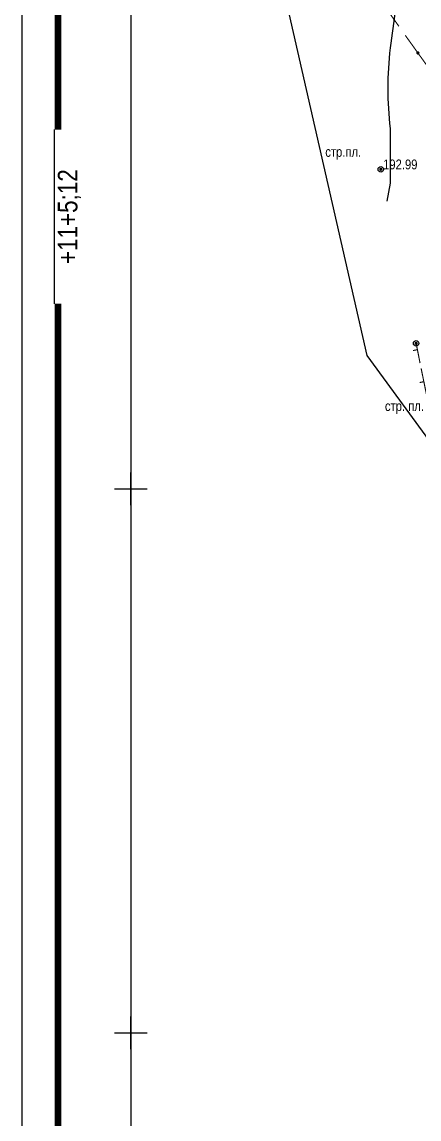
# Model space of a CAD drawing. Header units: millimetres. Extents: x 5990 to 6530, y 11230 to 11520.
# Drawn here: x 5990 to 6026.4, y 11292.1 to 11392.9 of the extents above; entities that cross this region are included whole.
import ezdxf
from ezdxf.enums import TextEntityAlignment as Align

# ---------------------------------------------------------------- set-up
doc = ezdxf.new("R2010")
doc.units = ezdxf.units.MM
doc.header["$PDMODE"] = 32
doc.header["$PDSIZE"] = 0.5
for name, color, linetype in [('01 ПЛАНШЕТ', 7, 'Continuous'), ('02 ПЛАНОВО-ВЫСОТНОЕ ОБОСНОВАНИЕ', 7, 'Continuous'), ('04 ПРОМЫШЛЕННЫЕ И СОЦ.-КУЛЬТ. ОБЪЕКТЫ', 7, 'Continuous'), ('09 СВЯЗЬ', 7, 'Continuous'), ('15 РЕЛЬЕФ', 7, 'Continuous'), ('17 ОГРАЖДЕНИЯ', 7, 'Continuous')]:
    doc.layers.add(name, color=color, linetype=linetype)
doc.layers.add('18 ГРАНИЦА ТОПОСЪЕМКИ', color=7, linetype='Continuous', plot=False)
doc.styles.add('Д-431', font='ARIALNI_1.TTF', dxfattribs={"height": 0.9})
doc.styles.add('Р-131', font='ARIALN.TTF')

# ---------------------------------------------------------------- blocks, each defined once
blk = doc.blocks.new('_krest')
at = {"color": 3, "linetype": 'ByBlock', "lineweight": -2}
for p, q in [((0, -3), (0, 3)), ((-3, 0), (3, 0))]:
    blk.add_line(p, q, dxfattribs=at)
blk = doc.blocks.new('51999999')
at = {"style": 'Д-431'}
blk.add_text('стр.пл.', height=1.8, dxfattribs=at).set_placement((0, 0), align=Align.MIDDLE)
blk = doc.blocks.new('*U63')
at = {"layer": '09 СВЯЗЬ', "linetype": 'Continuous', "ltscale": 0.5}
for points in [[(6020.62, 11398.06, 1), (6020.45, 11398.31, 1)], [(6023.53, 11393.99, 1), (6023.35, 11394.24, 1)], [(6026.43, 11389.92, 1), (6026.26, 11390.17, 1)], [(6029.34, 11385.86, 1), (6029.16, 11386.1, 1)], [(6030.7, 11381.14, 1), (6030.64, 11381.43, 1)], [(6031.58, 11376.21, 1), (6031.53, 11376.51, 1)], [(6032.47, 11371.29, 1), (6032.42, 11371.59, 1)]]:
    blk.add_hatch(color=5, dxfattribs=at).paths.add_polyline_path(points, flags=0)
at = {"layer": '09 СВЯЗЬ', "color": 5, "ltscale": 0.5}
blk.add_lwpolyline([(6021.69, 11396.56, 0.1, 0.1, 0), (6020.53, 11398.18, 0.1, 0.1, 0), (6019.26, 11399.96, 0, 0, 0)], format="xyseb", dxfattribs=at)
at = {"layer": '09 СВЯЗЬ', "color": 5, "linetype": 'Continuous', "ltscale": 0.5}
for points in [[(6024.6, 11392.49, 0.1, 0.1, 0), (6023.44, 11394.12, 0.1, 0.1, 0), (6022.28, 11395.74, 0, 0, 0)], [(6027.51, 11388.42, 0.1, 0.1, 0), (6026.34, 11390.05, 0.1, 0.1, 0), (6025.18, 11391.67, 0, 0, 0)], [(6030.14, 11384.24, 0.1, 0.1, 0), (6030.02, 11384.9, 0.1, 0.1, 0), (6029.25, 11385.98, 0.1, 0.1, 0), (6028.09, 11387.61, 0, 0, 0)], [(6031.03, 11379.31, 0.1, 0.1, 0), (6030.67, 11381.28, 0.1, 0.1, 0), (6030.32, 11383.25, 0, 0, 0)], [(6031.91, 11374.39, 0.1, 0.1, 0), (6031.56, 11376.36, 0.1, 0.1, 0), (6031.2, 11378.33, 0, 0, 0)]]:
    blk.add_lwpolyline(points, format="xyseb", dxfattribs=at)
at = {"layer": '09 СВЯЗЬ', "color": 5, "linetype": 'Continuous', "ltscale": 0.5, "flags": 128}
blk.add_lwpolyline([(6032.8, 11369.47, 0.1, 0.1, 0), (6032.44, 11371.44, 0.1, 0.1, 0), (6032.09, 11373.41, 0, 0, 0)], format="xyseb", dxfattribs=at)
blk = doc.blocks.new('*U79')
at = {"layer": '17 ОГРАЖДЕНИЯ', "linetype": 'Continuous', "ltscale": 0.5, "const_width": 0.1}
for points in [[(6026.3, 11362.78), (6025.9, 11362.7)], [(6026.89, 11359.84), (6026.5, 11359.76)], [(6027.49, 11356.9), (6027.1, 11356.82)], [(6028.09, 11353.96), (6027.7, 11353.88)]]:
    blk.add_lwpolyline(points, dxfattribs=at)
at = {"layer": '17 ОГРАЖДЕНИЯ', "ltscale": 0.5}
blk.add_lwpolyline([(6026.54, 11361.55, 0.1, 0.1, 0), (6026.3, 11362.78, 0.1, 0.1, 0), (6026.18, 11363.36, 0, 0, 0)], format="xyseb", dxfattribs=at)
at = {"layer": '17 ОГРАЖДЕНИЯ', "linetype": 'Continuous', "ltscale": 0.5}
for points in [[(6027.14, 11358.62, 0.1, 0.1, 0), (6026.89, 11359.84, 0.1, 0.1, 0), (6026.64, 11361.07, 0, 0, 0)], [(6027.74, 11355.68, 0.1, 0.1, 0), (6027.49, 11356.9, 0.1, 0.1, 0), (6027.24, 11358.13, 0, 0, 0)]]:
    blk.add_lwpolyline(points, format="xyseb", dxfattribs=at)
at = {"layer": '17 ОГРАЖДЕНИЯ', "linetype": 'Continuous', "ltscale": 0.5, "flags": 128}
blk.add_lwpolyline([(6028.24, 11353.23, 0.1, 0.1, 0), (6028.09, 11353.96, 0.1, 0.1, 0), (6027.84, 11355.19, 0, 0, 0)], format="xyseb", dxfattribs=at)

msp = doc.modelspace()

# ---------------------------------------------------------------- hatches: boundary and pattern name
at = {"layer": '15 РЕЛЬЕФ'}
h = msp.add_hatch(color=256, dxfattribs=at)
edge = h.paths.add_edge_path()
edge.add_arc((6022.94, 11379.35), 0.15, 0, 360)
h = msp.add_hatch(color=256, dxfattribs=at)
edge = h.paths.add_edge_path()
edge.add_arc((6026.18, 11363.36), 0.15, 0, 360)
at = {"layer": '15 РЕЛЬЕФ', "lineweight": 25}
h = msp.add_hatch(color=7, dxfattribs=at)
edge = h.paths.add_edge_path()
edge.add_arc((6026.18, 11363.36), 0.15, 0, 360)

# ---------------------------------------------------------------- linework, layer by layer
at = {"color": 7, "lineweight": 15}
msp.add_lwpolyline([(6000, 11250), (6250, 11250), (6250, 11500), (6000, 11500)], close=True, dxfattribs=at)
at = {"layer": '01 ПЛАНШЕТ', "color": 7}
for points in [[(5990, 11230), (6260, 11230), (6260, 11520), (5990, 11520)], [(6250, 11500), (6000, 11500), (6000, 11250), (6250, 11250)]]:
    msp.add_lwpolyline(points, close=True, dxfattribs=at)
at = {"layer": '01 ПЛАНШЕТ', "color": 7, "const_width": 0.6}
for points in [[(5993.3, 11506.7), (5993.3, 11382.99)], [(5993.3, 11243.3), (5993.3, 11367)]]:
    msp.add_lwpolyline(points, dxfattribs=at)
at = {"layer": '01 ПЛАНШЕТ', "color": 7}
msp.add_lwpolyline([(5993, 11367), (5993, 11383)], dxfattribs=at)
at = {"layer": '15 РЕЛЬЕФ', "color": 34, "linetype": 'Continuous', "ltscale": 0.5}
msp.add_lwpolyline([(6023.53, 11376.43), (6023.83, 11378.07), (6023.83, 11383.1, -0.060917), (6023.83, 11390.5, -0.019953), (6024.99, 11397.67, -0.300545), (6029.93, 11402.6, -0.140556), (6041.48, 11401.7)], format="xyb", dxfattribs=at)
at = {"layer": '15 РЕЛЬЕФ'}
for p in [(6022.94, 11379.35), (6026.18, 11363.36)]:
    msp.add_point(p, dxfattribs=at)
at = {"layer": '15 РЕЛЬЕФ', "color": 7, "lineweight": 25}
msp.add_point((6026.18, 11363.36), dxfattribs=at)
at = {"layer": '18 ГРАНИЦА ТОПОСЪЕМКИ', "color": 2, "lineweight": 30}
msp.add_lwpolyline([(6048.56, 11427.73), (6039.32, 11427.08), (6028.52, 11429.06), (6009.51, 11426.1), (6007.06, 11420.11), (6011.23, 11404.86), (6013.7, 11397.19), (6021.66, 11362.25), (6028.24, 11353.23), (6028.48, 11353.23)], dxfattribs=at)
msp.add_lwpolyline([(6048.56, 11427.73), (6039.32, 11427.08), (6028.52, 11429.06), (6009.51, 11426.1), (6007.06, 11420.11), (6011.23, 11404.86), (6013.7, 11397.19), (6021.66, 11362.25), (6028.24, 11353.23), (6028.48, 11353.23)], dxfattribs=at)

# ---------------------------------------------------------------- block references
at = {"layer": '02 ПЛАНОВО-ВЫСОТНОЕ ОБОСНОВАНИЕ', "xscale": 0.5, "yscale": 0.5, "zscale": 0.5}
for p in [(6000, 11350), (6000, 11300)]:
    msp.add_blockref('_krest', p, dxfattribs=at)
at = {"layer": '04 ПРОМЫШЛЕННЫЕ И СОЦ.-КУЛЬТ. ОБЪЕКТЫ', "color": 0, "xscale": 0.5, "yscale": 0.5, "zscale": 0.5}
msp.add_blockref('51999999', (6019.49, 11380.82), dxfattribs=at)
at = {"layer": '09 СВЯЗЬ', "color": 5}
msp.add_blockref('*U63', (0, 0), dxfattribs=at)
at = {"layer": '17 ОГРАЖДЕНИЯ', "color": 7, "lineweight": 25}
msp.add_blockref('*U79', (0, 0), dxfattribs=at)

# ---------------------------------------------------------------- texts
at = {"layer": '01 ПЛАНШЕТ', "color": 7, "style": 'Р-131'}
msp.add_text('+11+5;12', height=1.8, rotation=89.9544, dxfattribs=at).set_placement((5995.09, 11375), align=Align.CENTER)
at = {"layer": '04 ПРОМЫШЛЕННЫЕ И СОЦ.-КУЛЬТ. ОБЪЕКТЫ', "style": 'Д-431'}
msp.add_text('стр. пл.', height=0.9, dxfattribs=at).set_placement((6025.11, 11357.46), align=Align.MIDDLE)
at = {"layer": '15 РЕЛЬЕФ', "color": 7, "lineweight": 25, "style": 'Д-431'}
msp.add_text('192.99', height=0.9, dxfattribs=at).set_placement((6023.15, 11379.35))

doc.saveas('drawing.dxf')
